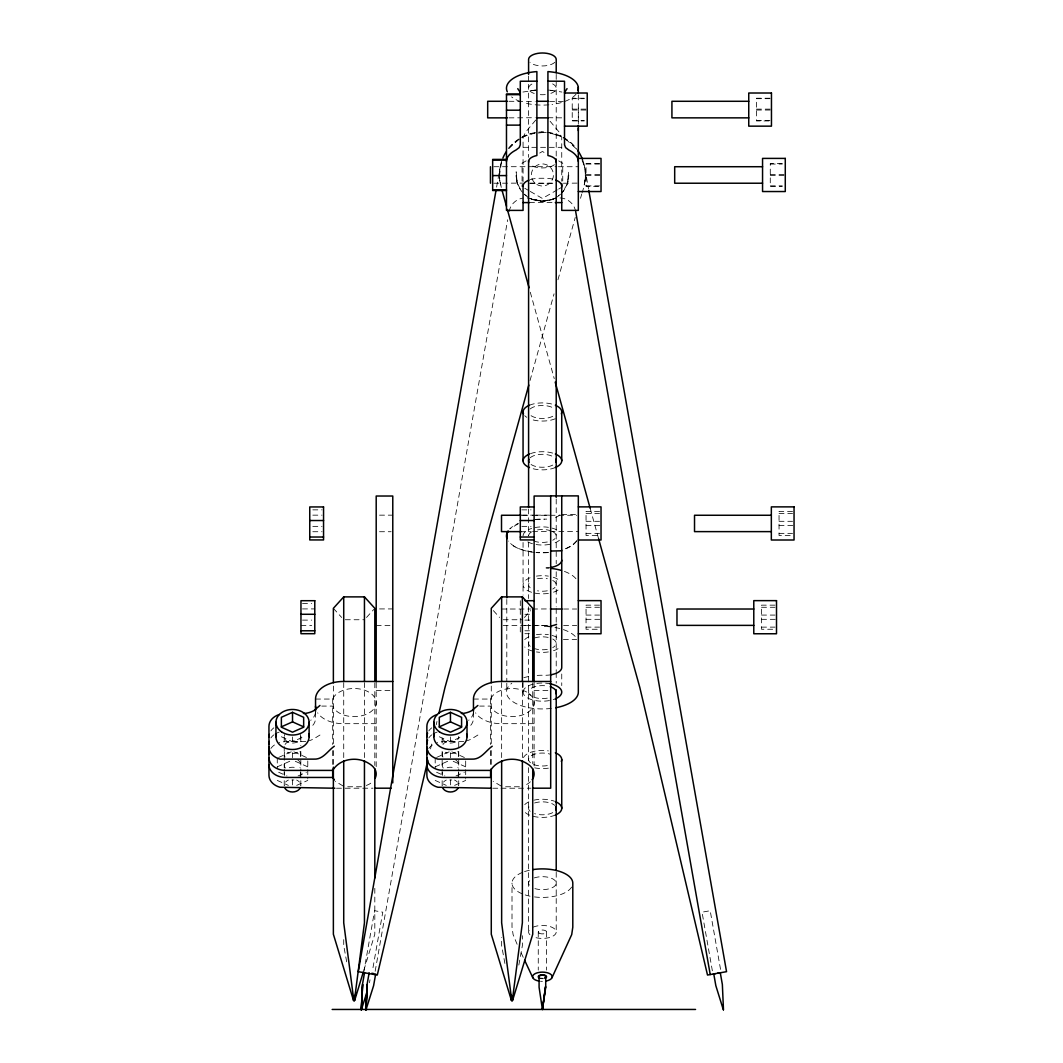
<?xml version="1.0" encoding="UTF-8"?>
<svg xmlns="http://www.w3.org/2000/svg" width="1063" height="1063" viewBox="0 0 1063 1063"><rect width="100%" height="100%" fill="white"/><g stroke="black" fill="none" stroke-linecap="round" stroke-linejoin="round"><path stroke-width="0.75" stroke-dasharray="5 3.75" d="M578.325 121.434L578.325 108.041M522.518 192.363A26.429 26.429 0 0 1 517.149 182.77L516.166 171.807L517.149 182.77L520.99 190.45M568.825 175.515L566.964 184.723L562.287 192.363A26.429 26.429 0 0 0 567.655 182.77L568.639 171.807L567.655 182.77M582.006 193.001C585.66 182.77 586.736 171.302 582.883 160.978M499.411 175.833L501.43 162.48M496.594 187.115L500.301 166.213L502.108 161.961M363.692 972.632L374.601 910.739L382.773 912.174L372.435 970.811M369.486 982.744L370.004 979.807M375.159 971.29L507.662 219.775M518.824 965.071L522.371 945.645L522.371 935.719M585.062 180.458L584.225 185.002A43.012 43.012 0 0 0 581.899 157.962M430.528 748.923L432.428 740.845M436.229 724.7L436.986 721.471M530.038 380.527L554.062 293.826M557.955 279.782L575.242 217.41M580.531 198.303L581.687 194.157M567.522 183.195L568.107 181.095M363.798 970.426L374.814 934.231L374.814 887.911M562.194 192.483L563.815 190.45M535.739 120.066L525.72 132.038L523.062 137.247L523.062 181.653M366.522 617.457L373.777 609.458M524.444 617.457L530.663 610.6M508.951 147.943L513.482 143.133L520.259 138.642M576.744 540.894L572.133 545.412L564.918 549.093M508.845 148.514L517.92 140.223M558.58 195.778L560.613 194.117M521.614 137.738L529.254 134.018L546.063 132.157M319.963 735.038L313.93 738.732A20.29 15.653 0 0 1 309.333 740.659M477.885 735.038L471.852 738.732A20.29 15.653 0 0 1 467.255 740.659M526.132 160.872L522.066 163.224L522.066 186.703M539.685 153.045L542.409 151.478L546.475 153.829M557.318 189.839L542.409 198.449L530.198 191.406M558.673 189.055L562.739 186.703M551.83 199.658L554.647 198.382L543.844 201.359L531.978 199.246A16.583 16.583 0 0 0 524.697 197.917M281.376 736.765L292.524 741.722L303.659 736.765M278.652 757.427L292.524 751.262M277.27 766.835L289.747 761.281M298.065 775.963L306.383 772.256M296.683 785.371L307.778 780.428M439.298 736.765L450.446 741.722L461.581 736.765M436.574 757.427L450.446 751.262M435.192 766.835L447.669 761.281M455.987 775.963L464.305 772.256M454.605 785.371L465.687 780.428M366.31 785.464L368.715 784.481A22.11 14.071 0 0 0 373.405 780.76M518.372 523.647L509.788 528.896A35.929 16.862 0 0 1 518 523.581M522.491 136.848L537.426 132.25M575.694 211.603A16.583 16.583 0 0 0 552.826 199.246L540.961 201.359L530.158 198.382L532.975 199.658M522.916 92.043L535.539 90.169M540.961 201.359L552.826 199.246M548.295 552.428L536.217 552.468M361.46 786.766L346.711 786.766M519.382 786.766L504.633 786.766M535.38 90.182L529.374 90.754L536.881 90.036M305.825 741.429L285.535 741.695A16.583 12.796 0 0 0 279.184 742.665M463.747 741.429L443.444 741.695A16.583 12.796 0 0 0 437.106 742.665M535.194 519.528L546.714 519.103M584.225 98.221L572.226 98.221L572.226 120.943L584.225 120.943M769.957 98.221L756.457 98.221L756.457 120.943L769.957 120.943M572.226 98.673L584.225 98.673M756.457 98.673L769.957 98.673M508.938 101.291L535.221 101.423M549.584 101.423L564.506 101.423M572.226 109.13L587.228 109.13M756.457 109.13L771.459 109.13M572.226 110.034L587.228 110.034M756.457 110.034L771.459 110.034M508.938 117.86L535.221 117.727M547.923 117.727L562.872 117.86M572.226 120.491L584.225 120.491M756.457 120.491L769.957 120.491M523.062 147.332L561.742 147.332M599.532 163.609L586.045 163.609L586.045 186.331L599.532 186.331M782.275 163.609L770.276 163.609L770.276 186.331L782.275 186.331M586.045 164.061L599.532 164.061M770.276 164.061L782.275 164.061M493.764 166.718L556.906 166.678M558.434 166.718L578.325 166.718M586.045 174.518L601.033 174.518M770.276 174.518L785.278 174.518M586.045 175.422L601.033 175.422M770.276 175.422L785.278 175.422M493.764 183.221L523.062 183.115M530.251 183.221L553.451 183.221M563.403 183.221L578.325 183.115M529.507 183.261L553.69 183.261M586.045 185.879L599.532 185.879M770.276 185.879L782.275 185.879M529.507 202.595L553.69 202.595M312.814 509.855L322.023 509.855M521.827 509.855L531.048 509.855M599.532 511.383L586.045 511.383L586.045 535.486L599.532 535.486M792.546 511.383L779.046 511.383L779.046 535.486L792.546 535.486M586.045 513.522L599.532 513.522M779.046 513.522L792.546 513.522M561.742 514.479L576.664 514.479M312.814 515.156L322.023 515.156M379.518 515.156L392.779 515.156M521.827 515.156L534.118 515.156M535.765 515.156L550.687 515.156M522.757 515.263L530.929 515.263M532.563 515.263L576.704 515.289M586.045 521.308L599.532 521.308M779.046 521.308L792.546 521.308M586.045 525.574L601.033 525.574M779.046 525.574L794.048 525.574M312.814 526.358L322.023 526.358M521.827 526.358L531.048 526.358M312.814 531.726L322.023 531.726M379.518 531.726L391.118 531.726M520.299 531.726L531.048 531.726M532.563 531.62L578.325 531.593M586.045 533.36L599.532 533.36M779.046 533.36L792.546 533.36M302.503 603.611L311.711 603.611M599.532 605.153L586.045 605.153L586.045 629.256L599.532 629.256M775.007 605.153L761.507 605.153L761.507 629.256L775.007 629.256M586.045 607.279L599.532 607.279M761.507 607.279L775.007 607.279M302.503 608.913L314.781 608.913M379.518 608.926L392.779 608.926M501.51 609.019L530.929 609.019M532.563 609.019L550.687 608.926M563.616 609.019L576.691 609.019M524.896 614.281L529.507 614.281M586.045 615.078L599.532 615.078M761.507 615.078L775.007 615.078M586.045 619.33L601.033 619.33M761.507 619.33L776.508 619.33M345.316 619.742L364.45 619.742M503.237 619.742L522.371 619.742M302.503 620.114L311.711 620.114M524.896 620.114L532.576 620.114M503.144 625.376L530.929 625.376M532.563 625.376L548.907 625.376M563.616 625.376L576.691 625.376M300.962 625.482L311.711 625.482M376.196 625.509L391.118 625.509M524.896 625.482L529.507 625.482M534.118 625.509L549.039 625.509M586.045 627.13L599.532 627.13M761.507 627.13L775.007 627.13M524.896 630.784L529.507 630.784M524.896 633.694L529.507 633.694M563.403 639.607L576.664 639.607M376.196 690.498L391.118 690.498M534.118 690.498L549.039 690.498M315.538 699.055L332.679 699.055A22.11 14.071 0 0 1 366.708 691.03A22.11 14.071 0 0 1 366.708 714.123A22.11 14.071 0 0 1 332.692 706.084L321.77 706.084M473.46 699.055L490.601 699.055A22.11 14.071 0 0 1 524.63 691.03A22.11 14.071 0 0 1 524.63 714.123A22.11 14.071 0 0 1 490.601 706.084L479.692 706.084M376.196 723.677L343.176 723.677A27.638 17.579 0 0 1 317.638 712.821M534.118 723.677L501.085 723.677A27.638 17.579 0 0 1 475.56 712.821M336.479 788.228L372.914 788.201M492.74 788.228L499.371 788.228M501.018 788.228L530.822 788.201M547.923 90.036L555.431 90.754M550.607 90.302L561.889 92.043M541.386 131.971L549.252 133.114M550.833 133.34L560.48 135.944M531.978 199.246L543.844 201.359M531.859 551.91C523.501 550.514 513.748 548.362 508.592 541.08M547.379 132.25L562.314 136.848A43.012 43.012 0 0 0 506.945 150.64M500.979 785.969L493.166 781.292M343.057 785.969L335.244 781.292M451.828 751.873L465.687 758.052M453.21 761.281L465.687 766.835M436.574 772.256L444.892 775.963M435.192 780.428L446.274 785.371M293.906 751.873L307.778 758.052M295.301 761.281L307.778 766.835M278.652 772.256L286.97 775.963M277.27 780.428L288.365 785.371M558.673 160.872L562.739 163.224L562.739 185.148M524.777 188.271L528.843 190.622M563.191 137.738L571.323 143.133L575.854 147.943M524.192 194.117L526.225 195.778M565.755 139.173L577.103 149.564M493.352 610.6L499.57 617.457M333.37 608.315L341.661 617.457M550.129 121.288L559.085 132.038L561.742 137.247L561.742 181.242M517.11 944.263L513.097 934.603L512.007 927.202L512.007 883.154M521.189 952.966L523.235 957.325M582.099 160.553L584.504 166.213L588.503 188.749M516.698 181.095L517.282 183.195M501.258 187.407L499.517 177.375M530.291 292.232L554.248 378.654M590.164 508.3L598.628 538.835M499.743 180.458L500.58 185.002A43.012 43.012 0 0 1 499.397 175.249M504.898 963.45L501.643 945.645L501.643 937.38M346.684 961.829L343.721 945.645L343.721 937.38M720.541 969.376L710.204 910.739L702.032 912.174L712.369 970.811M515.98 175.515L517.149 182.77M578.312 94.939L578.325 123.866M561.742 674.008L561.742 685.595M556.215 74.397L556.215 79.38M556.215 81.04L556.215 157.337M556.215 499.025L556.215 563.722M556.215 571.748L556.215 606.853M556.215 608.501L556.215 671.537M556.215 672.587L556.215 683.15M556.215 872.245L556.215 931.959M546.541 931.959L546.541 970.107M538.263 931.959L538.263 970.107M534.118 682.911L534.118 765.971M532.736 682.765L532.736 763.832M528.59 76.058L528.59 82.688M528.59 84.349L528.59 157.337M528.59 508.978L528.59 535.526M528.59 542.157L528.59 598.549M528.59 606.853L528.59 761.108M528.59 767.659L528.59 931.959M523.062 542.462L523.062 595.121M523.062 682.233L523.062 692.106A19.347 9.075 0 0 0 549.81 700.49M522.371 682.605L522.371 759.022M520.299 600.701L520.299 633.694M506.799 599.439L506.799 681.609M506.799 683.257L506.799 689.834M501.643 682.605L501.643 759.022M491.279 686.073L491.279 743.98M491.279 750.598L491.279 765.48M490.601 699.055L490.601 744.512M490.601 750.651L490.601 765.918M473.46 712.223L473.46 718.349A16.583 12.796 0 0 1 468.597 727.398M465.687 760.975L465.687 778.913M458.724 747.262L458.724 736.712A8.291 6.391 0 0 1 450.446 743.103A8.291 6.391 0 0 1 442.155 736.712L442.155 744.857M458.724 751.368L458.724 770.927M458.724 772.562L458.724 779.073M458.724 780.707L458.724 785.597A8.291 6.391 0 0 0 454.579 780.056M450.446 736.951L450.446 741.722M450.446 752.724L450.446 760.045M450.446 779.897L450.446 785.756M442.155 751.368L442.155 768.031M442.155 769.293L442.155 774.183M442.155 780.707L442.155 785.597A8.291 6.391 0 0 1 446.301 780.056M435.192 758.052L435.192 768.615M376.196 682.911L376.196 767.592M374.814 682.765L374.814 765.48M364.45 682.605L364.45 759.022M343.721 682.605L343.721 759.022M333.37 686.073L333.37 743.98M333.37 750.598L333.37 765.48M332.679 699.055L332.679 744.512M332.679 750.651L332.679 765.918M315.538 712.223L315.538 718.349A16.583 12.796 0 0 1 310.688 727.398M307.778 760.975L307.778 778.913M300.816 736.712L300.816 745.748M300.816 751.368L300.816 770.927M300.816 772.562L300.816 779.073M300.816 780.707L300.816 785.597A8.291 6.391 0 0 0 296.67 780.056M292.524 736.951L292.524 741.722M292.524 752.724L292.524 760.045M292.524 779.897L292.524 785.756M284.233 736.712L284.233 744.857M284.233 746.492L284.233 768.031M284.233 769.293L284.233 774.183M284.233 780.707L284.233 785.597A8.291 6.391 0 0 1 288.379 780.056M277.27 758.052L277.27 768.615M559.47 540.23A19.347 9.075 0 0 1 553.145 543.499M549.81 544.336A19.347 9.075 0 0 1 526.756 541.293M523.062 535.965A19.347 9.075 0 0 1 531.659 528.404M534.995 527.567A19.347 9.075 0 0 1 548.402 527.328M552.069 528.098A19.347 9.075 0 0 1 559.47 531.686M555.351 698.843A19.347 9.075 0 0 1 553.212 699.627M523.062 692.106A19.347 9.075 0 0 1 549.81 683.722M559.895 514.93A16.583 7.773 0 0 1 552.454 518.345M550.9 567.443A16.583 7.773 0 0 1 544.296 567.908A35.916 16.862 0 0 1 548.92 568.16M564.426 571.429A35.916 16.862 0 0 1 576.678 579.694M576.81 540.788A35.929 16.862 0 0 1 560.334 550.554M548.216 552.587A35.929 16.862 0 0 1 536.044 552.547M534.702 552.415A35.929 16.862 0 0 1 510.346 543.565M535.207 519.435A35.929 16.862 0 0 1 544.296 519.116M549.319 626.213A16.583 7.786 0 0 1 544.296 626.452A35.916 16.862 0 0 1 551.976 627.037M554.926 627.489A35.916 16.862 0 0 1 576.678 638.252M550.9 674.792A16.583 7.786 0 0 1 544.296 675.257A35.916 16.849 0 0 0 533.679 675.736M551.365 708.41A35.916 16.849 0 0 1 513.495 702.098A35.916 16.849 0 0 1 511.795 683.257M523.846 677.663A35.916 16.849 0 0 1 530.769 676.148M554.381 164.685A13.819 6.484 0 0 1 542.396 167.941A13.819 6.484 0 0 1 530.424 164.685M530.317 179.62A16.583 7.786 0 0 1 540.509 178.278A41.683 19.559 0 0 1 549.624 178.557A16.583 7.773 0 0 1 554.487 179.62M552.614 83.884A13.819 6.484 0 0 1 550.541 93.491M545.279 94.594A13.819 6.484 0 0 1 539.526 94.594M534.264 93.491A13.819 6.484 0 0 1 532.191 83.884M576.159 94.009A35.916 16.849 0 0 1 552.042 104.493M548.88 104.825A35.916 16.849 0 0 1 523.833 102.686M520.618 101.649A35.916 16.849 0 0 1 511.569 96.892M533.161 927.135A13.819 6.484 0 0 1 552.348 927.454A13.819 6.484 0 0 1 552.335 936.463A13.819 6.484 0 0 1 533.161 936.769M529.959 934.776A13.819 6.484 0 0 1 529.959 929.142M554.846 62.279A13.819 6.484 0 0 1 542.409 65.959A13.819 6.484 0 0 1 529.959 62.279M297.693 759.846A8.291 6.391 0 0 1 299.992 767.619M285.349 768.044A8.291 6.391 0 0 1 285.057 762.065M270.906 748.458A16.583 12.796 0 0 1 276.314 743.848M270.906 737.908A16.583 12.796 0 0 1 273.802 734.878M274.998 734.055A16.583 12.796 0 0 1 279.184 732.115M270.906 730.879A16.583 12.783 0 0 1 273.802 727.849M300.311 734.52A8.291 6.391 0 0 1 292.524 743.103A8.291 6.391 0 0 1 284.738 734.52M315.459 712.555A16.583 12.796 0 0 1 310.688 720.355M285.057 757.069A8.291 6.391 0 0 1 285.057 751.514M299.992 751.514A8.291 6.391 0 0 1 299.992 757.069M297.693 752.259A8.291 6.391 0 0 1 287.355 752.259M285.057 744.485A8.291 6.391 0 0 1 292.524 740.858A8.291 6.391 0 0 1 299.992 744.485M552.747 465.076A13.819 6.484 0 0 1 530.171 463.8M530.171 457.768A13.819 6.484 0 0 1 542.409 454.3A13.819 6.484 0 0 1 554.634 457.768M552.747 416.284A13.819 6.484 0 0 1 530.171 414.995M530.171 408.963A13.819 6.484 0 0 1 552.747 407.687M555.351 418.729A19.347 9.075 0 0 1 530.49 419.128M526.756 417.307A19.347 9.075 0 0 1 524.737 415.673M529.454 405.229A19.347 9.075 0 0 1 554.315 404.83M555.338 467.521A19.347 9.075 0 0 1 529.454 467.534M530.49 453.635A19.347 9.075 0 0 1 554.315 453.635M552.747 812.624A13.819 6.484 0 0 1 534.556 813.66M530.171 811.348A13.819 6.484 0 0 1 530.171 805.316M534.556 802.99A13.819 6.484 0 0 1 554.634 805.316M547.299 765.586A13.819 6.484 0 0 1 528.683 758.743A13.819 6.484 0 0 1 550.249 754.199M548.375 768.164A19.347 9.075 0 0 1 533.918 767.685M523.488 757.64A19.347 9.075 0 0 1 548.375 750.89M555.351 815.069A19.347 9.075 0 0 1 524.737 812.026M524.737 804.638A19.347 9.075 0 0 1 532.736 800.466M533.918 800.173A19.347 9.075 0 0 1 554.315 801.183M509.111 211.603A16.583 16.583 0 0 1 523.222 198.05M558.872 195.632A26.429 26.429 0 0 1 554.873 198.263M553.491 198.954A26.429 26.429 0 0 1 531.314 198.954M528.55 197.479A26.429 26.429 0 0 1 524.71 194.595M499.397 174.199A43.012 43.012 0 0 1 502.281 159.463M563.191 137.313A43.012 43.012 0 0 1 577.86 150.64M542.98 978.279A3.322 1.555 0 0 1 540.748 978.093M571.628 887.087A30.402 14.257 0 0 1 533.015 896.72M530.038 896.189A30.402 14.257 0 0 1 524.537 894.701M522.066 893.757A30.402 14.257 0 0 1 522.066 872.55M524.537 871.62A30.402 14.257 0 0 1 530.038 870.132M542.409 981.348A9.819 4.611 0 0 1 540.482 981.255M534.277 877.905A13.819 6.484 0 0 1 552.667 878.822A13.819 6.484 0 0 1 552.667 887.499A13.819 6.484 0 0 1 534.277 888.402M529.268 885.16A13.819 6.484 0 0 1 531.221 879.34M543.326 978.638A4.146 1.94 0 0 1 539.818 978.266M300.484 771.858A8.291 6.391 0 0 1 300.005 776.375M293.853 779.95A8.291 6.391 0 0 1 291.86 780.003M284.565 775.419A8.291 6.391 0 0 1 284.406 772.349M289.269 767.752A8.291 6.391 0 0 1 295.142 767.566M455.602 759.846A8.291 6.391 0 0 1 457.914 767.619M443.258 768.044A8.291 6.391 0 0 1 442.965 762.065M458.405 771.858A8.291 6.391 0 0 1 457.927 776.375M451.775 779.95A8.291 6.391 0 0 1 449.769 780.003M442.474 775.419A8.291 6.391 0 0 1 442.314 772.349M447.191 767.752A8.291 6.391 0 0 1 453.064 767.566M530.344 781.797A22.11 14.071 0 0 1 526.623 784.481M428.814 748.458A16.583 12.796 0 0 1 434.236 743.848M428.814 737.908A16.583 12.796 0 0 1 431.724 734.878M432.92 734.055A16.583 12.796 0 0 1 437.106 732.115M428.814 730.879A16.583 12.783 0 0 1 431.724 727.849M473.38 712.555A16.583 12.796 0 0 1 468.597 720.355M442.965 757.069A8.291 6.391 0 0 1 442.965 751.514M457.914 751.514A8.291 6.391 0 0 1 457.914 757.069M455.602 752.259A8.291 6.391 0 0 1 445.277 752.259M442.965 744.485A8.291 6.391 0 0 1 450.446 740.858A8.291 6.391 0 0 1 457.914 744.485M552.747 580.451A13.819 6.484 0 0 1 552.747 589.048M547.299 590.815A13.819 6.484 0 0 1 537.506 590.815M530.171 587.773A13.819 6.484 0 0 1 530.171 581.74M537.506 578.697A13.819 6.484 0 0 1 547.299 578.697M552.747 531.659A13.819 6.484 0 0 1 552.747 540.256M547.299 542.01A13.819 6.484 0 0 1 534.556 541.293M528.59 535.951A13.819 6.484 0 0 1 532.058 531.659M537.506 529.892A13.819 6.484 0 0 1 550.249 530.623M558.048 590.085A19.347 9.075 0 0 1 553.212 592.277M548.375 593.393A19.347 9.075 0 0 1 532.736 592.623M531.593 592.277A19.347 9.075 0 0 1 532.736 576.903M536.43 576.119A19.347 9.075 0 0 1 548.375 576.119M553.225 577.236A19.347 9.075 0 0 1 558.048 579.415M552.747 639.009A13.819 6.484 0 0 1 552.747 647.606M547.299 649.36A13.819 6.484 0 0 1 534.556 648.643M530.171 646.317A13.819 6.484 0 0 1 530.171 640.285M534.556 637.973A13.819 6.484 0 0 1 550.249 637.973M547.299 698.165A13.819 6.484 0 0 1 528.59 692.106A13.819 6.484 0 0 1 547.299 686.047M558.048 648.643A19.347 9.075 0 0 1 553.212 650.822M548.375 651.938A19.347 9.075 0 0 1 536.43 651.938M532.736 651.167A19.347 9.075 0 0 1 524.737 646.995M524.737 639.607A19.347 9.075 0 0 1 529.454 636.551M536.43 634.664A19.347 9.075 0 0 1 548.375 634.664M552.069 635.448A19.347 9.075 0 0 1 558.048 637.973M536.881 184.537A11.055 11.055 0 0 0 553.451 174.97A11.055 11.055 0 0 0 536.881 165.39A11.055 11.055 0 0 0 536.881 184.537M538.981 933.048A4.146 1.94 0 0 0 546.143 932.796A4.146 1.94 0 0 0 542.09 930.019A4.146 1.94 0 0 0 538.981 933.048"/><path stroke-width="1.5" d="M578.325 130.616L578.325 128.158M333.37 767.141L333.37 934.231L353.474 1000.323L354.391 1000.668L364.45 922.804L364.45 760.683M491.279 768.788L491.279 934.231L511.396 1000.323L512.313 1000.668L522.371 922.804L522.371 760.683M545.718 976.738L545.718 987.275L542.422 1009.505L545.518 986.743L542.422 1009.505L539.087 987.275L539.087 976.738M496.022 190.33L358.258 971.675L377.299 975.037L427.858 760.231M364.516 972.778L362.443 984.524L361.327 1009.823L367.094 991.726M369.153 972.778L367.08 984.524L365.964 1009.823L373.605 985.68L375.677 973.934M355.879 992.576L354.391 1000.668L353.474 1000.323L354.391 999.991M513.203 995.818L512.313 1000.668L511.396 1000.323L512.313 999.991M438.886 713.393L444.972 687.548L528.789 385.058M363.32 972.007L354.697 1000.323L353.78 999.991L343.721 922.804L343.721 760.683M564.506 92.547L567.057 88.654M552.029 977.641L571.708 934.603L572.798 927.202L572.798 883.154A30.402 14.257 0 0 0 533.015 869.587M506.799 597.791L506.799 533.692L508.3 531.301M374.814 681.104L374.814 608.315L364.45 596.888L343.721 596.888L333.37 608.315L333.37 682.765M532.736 681.104L532.736 608.315L522.371 596.888L501.643 596.888L491.279 608.315L491.279 682.765M319.963 705.46L313.93 710.602A20.29 15.653 0 0 1 305.825 713.3L303.393 713.472M477.885 705.46L471.852 710.602A20.29 15.653 0 0 1 463.747 713.3L461.315 713.472M334.327 746.199C327.749 750.81 323.059 759.66 313.93 759.128L280.007 759.128A16.583 12.783 0 0 1 268.952 747.076M492.235 746.199C485.671 750.81 480.981 759.66 471.852 759.128L437.916 759.128A16.583 12.783 0 0 1 426.874 747.076M292.524 712.33L281.376 717.299L281.376 727.212L292.524 732.181L303.659 727.212L303.659 717.299L292.524 712.33L292.524 721.87L281.376 726.84M450.446 712.33L439.298 717.299L439.298 727.212L450.446 732.181L461.581 727.212L461.581 717.299L450.446 712.33L450.446 721.87L439.298 726.84M713.353 974L715.399 973.642M717.591 973.256L718.668 973.07M719.531 972.911L720.289 972.778L722.362 984.524L723.478 1009.823M550.687 551.033L561.742 550.793M536.881 81.173L520.299 81.253L520.299 144.794L519.169 147.624L515.94 150.056A35.916 16.862 0 0 0 506.48 161.456M564.506 93.013L587.228 93.013L587.228 126.152L564.506 126.152M520.299 94.022L506.48 94.022L506.48 210.394L523.062 210.394L523.062 184.829M506.48 94.647L520.299 94.647M507.303 101.291L487.691 101.291L487.691 117.86L507.303 117.86M536.722 101.291L548.163 101.291M748.751 101.291L671.922 101.291L671.922 117.86L748.751 117.86M506.48 110.193L520.299 110.193M536.722 117.86L548.163 117.86M506.48 125.128L520.299 125.128M578.325 158.4L601.033 158.4L601.033 191.539L578.325 191.539M506.48 159.41L492.661 159.41L492.661 190.516L506.48 190.516M492.661 160.035L506.48 160.035M762.556 166.718L674.686 166.718L674.686 183.221L762.556 183.221M492.661 175.581L506.48 175.581M492.661 189.905L506.48 189.905M523.062 202.595L529.507 202.595M555.298 202.595L561.742 202.595M550.687 496.022L534.118 496.022L534.118 681.875M534.118 506.945L520.299 506.945L520.299 539.938L534.118 539.938M578.325 506.878L601.033 506.878L601.033 540.004L578.325 540.004M521.122 515.263L501.51 515.263L501.51 531.62L521.122 531.62M771.339 515.263L694.524 515.263L694.524 531.62L771.339 531.62M309.745 520.525L323.551 520.525M520.299 520.525L534.118 520.525M309.745 537.028L323.551 537.028M520.299 537.028L534.118 537.028M578.325 600.635L601.033 600.635L601.033 633.761L578.325 633.761M524.896 600.701L534.118 600.701M550.541 609.019L561.982 609.019M753.787 609.019L676.972 609.019L676.972 625.376L753.787 625.376M300.962 614.281L314.781 614.281M300.962 630.784L314.781 630.784M392.779 681.476L343.176 681.476A27.638 17.579 0 0 0 315.538 699.055L315.538 711.32M550.687 681.476L501.085 681.476A27.638 17.579 0 0 0 473.46 699.055L473.46 711.32M334.393 780.003L332.679 777.452L285.535 777.452A16.583 12.783 0 0 1 268.952 764.656M334.832 788.228L280.007 787.258A16.583 12.796 0 0 1 268.952 775.206L268.952 726.348A16.583 12.783 0 0 1 279.184 714.535M374.561 788.201L391.118 788.188M491.093 788.228L437.916 787.258A16.583 12.796 0 0 1 426.874 775.206L426.874 726.348A16.583 12.783 0 0 1 437.106 714.535M532.483 788.201L550.687 788.188L550.687 495.85L562.075 495.943M332.161 1009.451L695.561 1009.451M547.923 81.173L564.506 81.253L564.506 144.794L565.636 147.624L568.878 150.056A35.916 16.862 0 0 1 578.325 161.456M371.851 973.256L374.043 973.642M450.446 721.87L461.581 726.84M292.524 721.87L303.659 726.84M517.747 88.654L520.299 92.547M524.604 960.221L532.776 977.641M723.358 1009.85L715.837 985.68L713.765 973.934M501.909 189.799L506.466 206.249M507.343 209.424L529.055 287.781M555.205 382.122L590.164 508.3M598.589 538.702L639.833 687.548L707.506 975.037L726.547 971.675L588.782 190.33M510.519 994.197L511.702 1000.668M352.903 995.818L353.78 1000.668M575.694 211.603L710.23 974.558M506.799 533.692L506.958 538.702A35.916 16.862 0 0 1 507.968 531.155M578.259 87.259L578.299 93.411M578.325 125.354L578.325 210.394L561.742 210.394L561.742 183.5M561.742 411.979L561.742 460.784M561.742 759.527L561.742 808.332M556.215 72.736L556.215 59.475A13.819 6.484 0 0 0 542.409 52.991A13.819 6.484 0 0 0 528.59 59.475L528.59 74.397M556.215 158.998L556.215 497.378M556.215 689.781L556.215 870.584M532.736 768.788L532.736 934.231L512.618 1000.323L511.702 999.991L501.643 922.804L501.643 760.683M528.59 160.646L528.59 507.33M523.062 411.979L523.062 460.784M522.371 596.888L522.371 681.263M501.643 596.888L501.643 681.263M490.455 166.718L490.455 183.221M490.601 770.861L490.601 777.452L443.444 777.452A16.583 12.783 0 0 1 426.874 764.656M467.016 722.255L467.016 736.712M433.863 722.255L433.863 736.712M392.779 782.86L392.779 496.022L376.196 496.022L376.196 681.875M374.814 768.788L374.814 877.985M364.45 596.888L364.45 681.263M343.721 596.888L343.721 681.263M332.679 769.213L332.679 777.452M309.107 722.255L309.107 736.712M275.942 722.255L275.942 736.712M555.71 707.745A35.916 16.849 0 0 0 578.325 692.093L578.325 495.889L561.742 495.889L561.742 667.484A16.583 7.786 0 0 1 550.9 674.792M507.29 91.817A35.916 16.849 0 0 1 536.881 71.593L536.881 155.517A13.819 6.484 0 0 0 528.656 162.108M578.059 90.315A35.916 16.849 0 0 0 547.923 71.593L547.923 155.517A13.819 6.484 0 0 1 556.148 162.108M375.08 778.342A22.11 14.071 0 0 0 368.715 763.38C357.341 756.072 339.854 758.504 332.679 770.409L285.535 770.409A16.583 12.796 0 0 1 268.952 757.627M268.952 754.478A16.583 12.796 0 0 1 269.271 751.979M315.884 708.835A27.638 17.579 0 0 1 315.538 706.084M268.952 743.927A16.583 12.796 0 0 1 269.271 741.429M268.952 736.898A16.583 12.783 0 0 1 269.271 734.4M555.816 459.229A13.819 6.484 0 0 1 555.816 462.339M528.989 462.339A13.819 6.484 0 0 1 528.989 459.229M523.488 413.866A19.347 9.075 0 0 1 529.454 405.229M555.338 405.242A19.347 9.075 0 0 1 561.33 413.866M555.351 454.034A19.347 9.075 0 0 1 555.338 467.521M529.454 467.534A19.347 9.075 0 0 1 529.467 454.034M555.816 806.777A13.819 6.484 0 0 1 555.816 809.886M555.351 801.582A19.347 9.075 0 0 1 555.351 815.069M555.351 752.777A19.347 9.075 0 0 1 561.317 761.414M502.905 157.962A43.012 43.012 0 0 1 506.121 151.876M577.86 150.64A43.012 43.012 0 0 1 582.444 159.277M300.311 787.776A8.291 6.391 0 0 1 292.524 791.988A8.291 6.391 0 0 1 284.738 787.776M308.735 734.055A16.583 12.783 0 0 1 292.524 749.495A16.583 12.783 0 0 1 276.3 734.055M538.649 981.003A9.819 4.611 0 0 1 534.609 973.934A9.819 4.611 0 0 1 550.196 973.934A9.819 4.611 0 0 1 546.156 981.003M458.233 787.776A8.291 6.391 0 0 1 450.446 791.988A8.291 6.391 0 0 1 442.646 787.776M466.657 734.055A16.583 12.783 0 0 1 450.433 749.495A16.583 12.783 0 0 1 434.222 734.055M532.151 779.711A22.11 14.071 0 0 0 526.623 763.38C515.263 756.072 497.776 758.504 490.601 770.409L443.444 770.409A16.583 12.796 0 0 1 426.874 757.627M426.874 754.478A16.583 12.796 0 0 1 427.592 750.757M426.874 743.927A16.583 12.796 0 0 1 427.592 740.207M426.874 736.898A16.583 12.783 0 0 1 427.592 733.164M549.651 683.695A19.347 9.075 0 0 1 555.351 698.843M561.742 560.135A16.583 7.773 0 0 1 550.9 567.443M550.461 568.32A35.916 16.862 0 0 1 561.45 570.446M556.574 624.326A16.583 7.786 0 0 1 550.9 625.987M550.249 686.764A13.819 6.484 0 0 1 555.816 693.661M539.286 977.269A3.322 1.555 0 0 1 540.748 975.396A3.322 1.555 0 0 1 544.947 975.741A3.322 1.555 0 0 1 544.947 977.747M539.818 978.266A4.146 1.94 0 0 1 539.366 975.422A4.146 1.94 0 0 1 545.439 975.422A4.146 1.94 0 0 1 544.987 978.266M523.062 186.052A16.583 7.786 0 0 1 528.896 180.125M555.909 180.125A16.583 7.773 0 0 1 561.742 186.052M362.642 984.564L361.327 1009.823L362.642 984.564M367.28 984.564L365.964 1009.823L367.28 984.564M771.459 93.013L748.751 93.013L748.751 126.152L771.459 126.152L771.459 93.013M785.278 158.4L762.556 158.4L762.556 191.539L785.278 191.539L785.278 158.4M323.551 506.945L309.745 506.945L309.745 539.938L323.551 539.938L323.551 506.945M794.048 506.878L771.339 506.878L771.339 540.004L794.048 540.004L794.048 506.878M776.508 600.635L753.787 600.635L753.787 633.761L776.508 633.761L776.508 600.635M314.781 600.701L300.962 600.701L300.962 633.694L314.781 633.694L314.781 600.701M281.429 731.756A16.583 12.796 0 0 0 308.735 724.913A16.583 12.796 0 0 0 287.395 710.097A16.583 12.796 0 0 0 281.429 731.756M439.351 731.756A16.583 12.796 0 0 0 466.657 724.913A16.583 12.796 0 0 0 445.317 710.097A16.583 12.796 0 0 0 439.351 731.756"/></g></svg>
